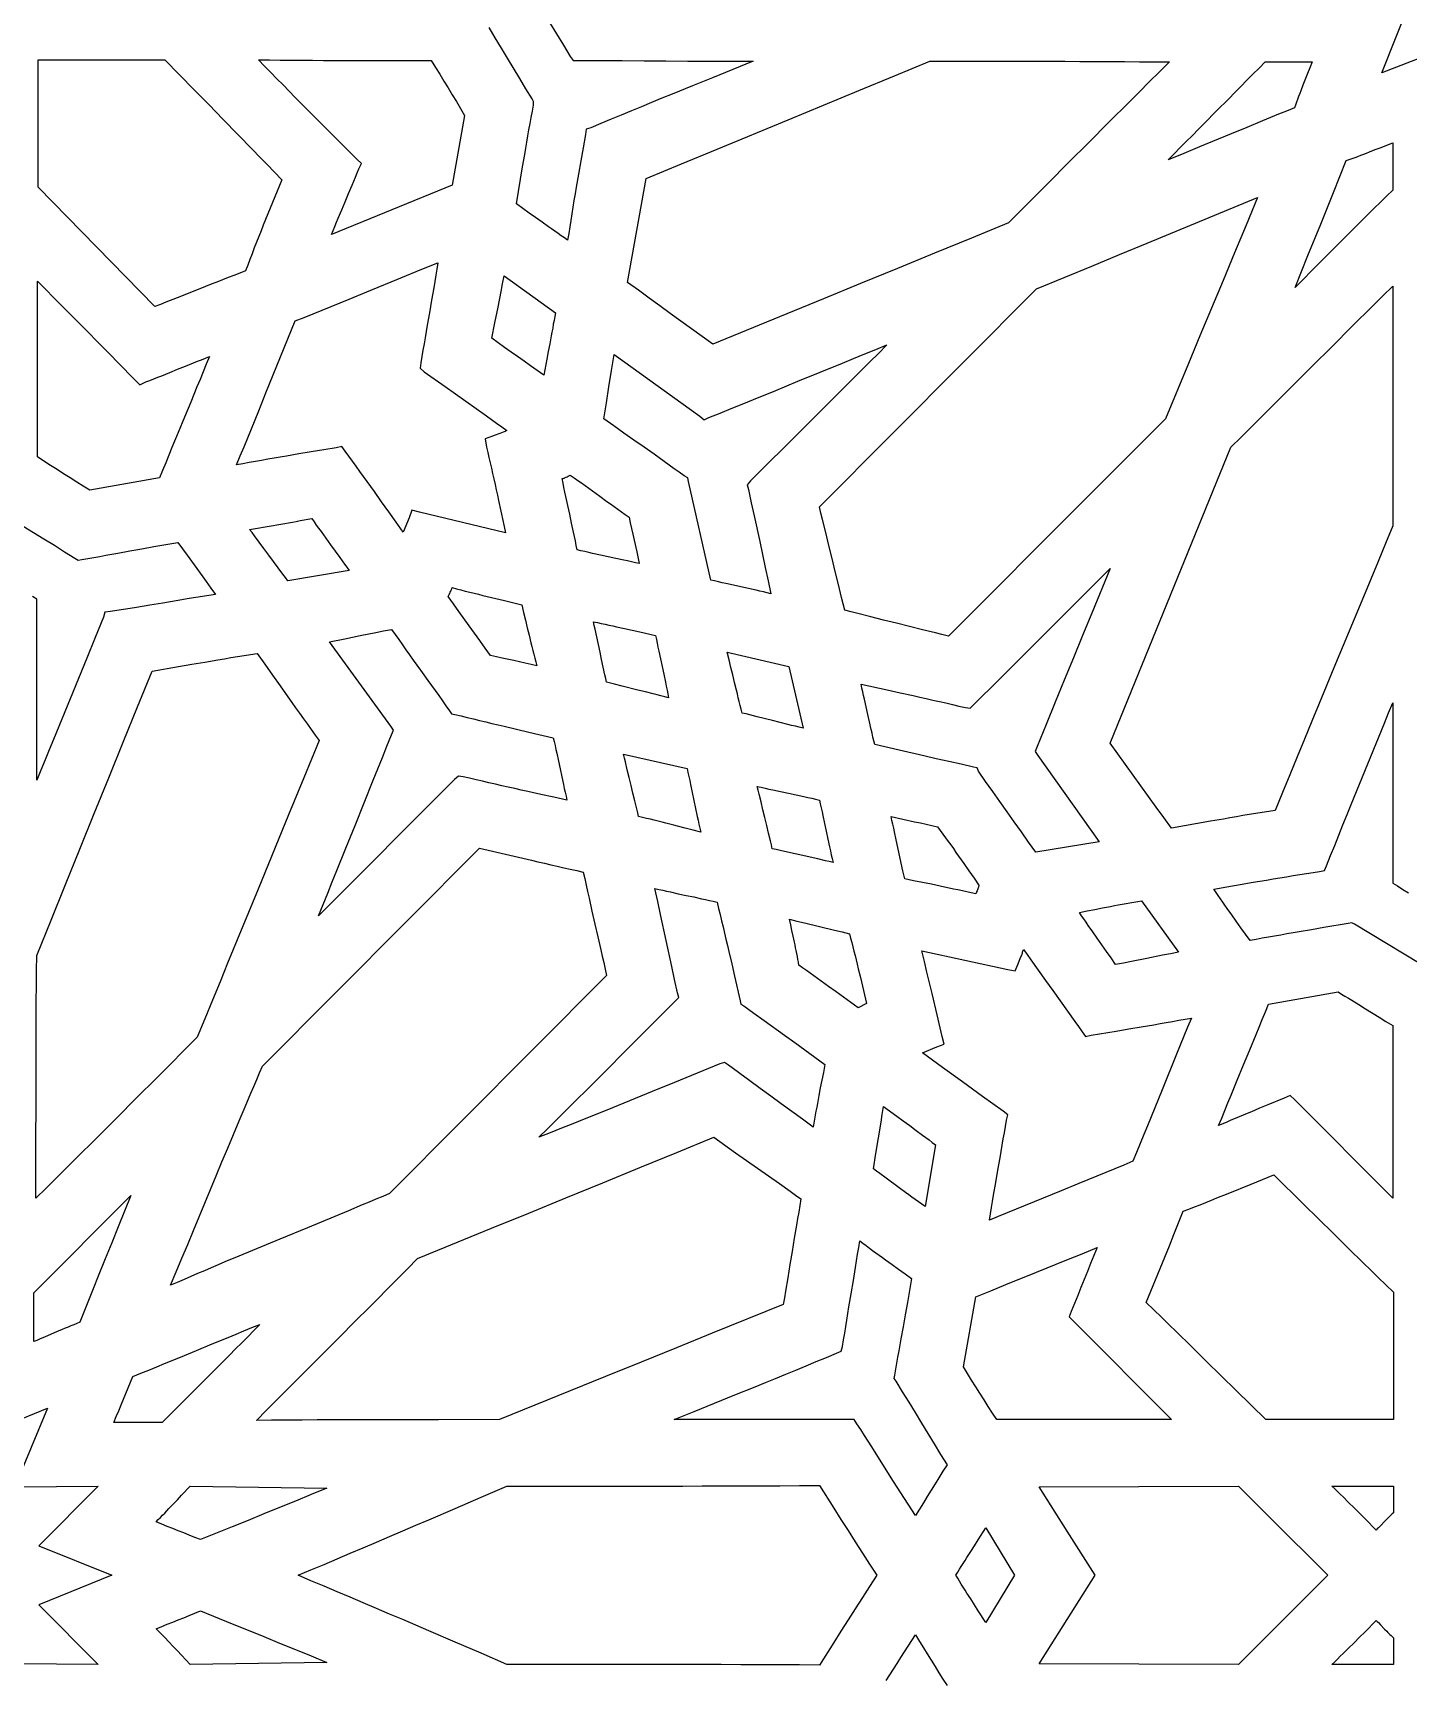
# Model space of a CAD drawing. Extents: x -500 to 500, y -1000 to 1000.
# Drawn here: x -255.4 to -23.2, y 545.5 to 823.7 of the extents above; entities that cross this region are included whole.
import ezdxf

# ---------------------------------------------------------------- set-up
doc = ezdxf.new("R2010")
doc.units = 0
doc.layers.add('LAYER_1', color=18, linetype='CONTINUOUS')

msp = doc.modelspace()

# ---------------------------------------------------------------- linework, layer by layer
at = {"layer": 'LAYER_1'}
for points in [[(-14.55, 822.07), (-27.68, 816.98), (-22.5, 830.06), (-35.98, 830.18), (-26.53, 839.67), (-37.36, 844.76), (-26.53, 849.86), (-35.98, 859.35), (-22.5, 859.47), (-27.68, 872.55), (-14.55, 867.45)], [(-168.17, 825.48), (-167, 823.58), (-165.83, 821.67), (-164.67, 819.76), (-164.21, 819.06), (-163.29, 819.06), (-161.45, 819.06), (-159.61, 819.06), (-157.77, 819.05), (-155.92, 819.05), (-152.23, 819.03), (-148.54, 819.01), (-144.85, 818.98), (-141.15, 818.97), (-139.31, 818.96), (-137.47, 818.95), (-135.63, 818.95), (-133.79, 818.95), (-137.21, 817.56), (-140.64, 816.17), (-144.07, 814.77), (-147.5, 813.38), (-149.22, 812.68), (-150.94, 811.97), (-152.65, 811.27), (-154.37, 810.56), (-156.08, 809.86), (-157.79, 809.15), (-159.5, 808.43), (-161.21, 807.72), (-162.02, 807.49), (-162.13, 806.56), (-162.52, 804.34), (-162.91, 802.11), (-163.29, 799.88), (-163.67, 797.65), (-163.86, 796.53), (-164.05, 795.41), (-164.23, 794.29), (-164.42, 793.18), (-164.6, 792.06), (-164.78, 790.95), (-164.95, 789.84), (-165.13, 788.73), (-165.67, 789.1), (-166.21, 789.48), (-166.75, 789.85), (-167.29, 790.23), (-167.83, 790.61), (-168.37, 790.99), (-169.45, 791.76), (-170.53, 792.53), (-171.61, 793.31), (-173.77, 794.87), (-173.08, 799.04), (-172.73, 801.12), (-172.37, 803.2), (-172.19, 804.25), (-172.01, 805.29), (-171.83, 806.33), (-171.65, 807.37), (-171.46, 808.41), (-171.27, 809.46), (-171.08, 810.5), (-170.89, 811.54), (-170.89, 812.12), (-171.12, 812.58), (-172.16, 814.31), (-173.19, 816.04), (-175.27, 819.47), (-176.3, 821.18), (-177.34, 822.9), (-178.38, 824.63)], [(-257.03, 740.44), (-255.28, 739.36), (-253.53, 738.27), (-251.78, 737.19), (-250.04, 736.1), (-248.31, 735.02), (-247.73, 734.67), (-247.16, 734.78), (-246.14, 734.96), (-245.13, 735.14), (-244.11, 735.32), (-243.1, 735.5), (-241.07, 735.86), (-239.04, 736.23), (-237.01, 736.6), (-234.98, 736.97), (-233.96, 737.15), (-232.94, 737.33), (-231.93, 737.5), (-230.91, 737.68), (-230.13, 736.59), (-229.34, 735.49), (-227.75, 733.28), (-226.15, 731.07), (-225.36, 729.97), (-224.58, 728.88), (-225.68, 728.71), (-226.79, 728.53), (-229, 728.17), (-231.22, 727.8), (-233.45, 727.43), (-235.67, 727.07), (-237.89, 726.7), (-239, 726.52), (-240.11, 726.34), (-241.22, 726.16), (-242.32, 725.99), (-243.24, 725.87), (-243.47, 725.06), (-244.89, 721.59), (-246.31, 718.13), (-249.12, 711.24), (-250.52, 707.8), (-251.93, 704.37), (-252.63, 702.65), (-253.34, 700.94), (-254.05, 699.22), (-254.76, 697.51), (-254.76, 727.14), (-254.76, 728.07), (-255.45, 728.53)], [(-18.47, 664.86), (-32.29, 673.2), (-32.75, 673.43), (-33.33, 673.31), (-37.48, 672.62), (-39.55, 672.26), (-41.62, 671.91), (-42.66, 671.73), (-43.7, 671.55), (-44.73, 671.36), (-45.77, 671.18), (-46.81, 670.99), (-47.85, 670.8), (-48.88, 670.61), (-49.92, 670.42), (-51.47, 672.59), (-52.25, 673.67), (-53.02, 674.76), (-53.78, 675.84), (-54.16, 676.39), (-54.54, 676.93), (-54.91, 677.47), (-55.29, 678.02), (-55.66, 678.56), (-56.03, 679.1), (-53.82, 679.49), (-51.6, 679.88), (-49.37, 680.27), (-48.26, 680.46), (-47.14, 680.65), (-46.02, 680.84), (-44.9, 681.03), (-43.78, 681.21), (-42.66, 681.4), (-41.54, 681.58), (-40.41, 681.76), (-39.29, 681.94), (-38.17, 682.11), (-37.36, 682.23), (-37.02, 683.04), (-36.32, 684.77), (-35.63, 686.5), (-34.93, 688.24), (-34.23, 689.96), (-33.53, 691.69), (-32.83, 693.41), (-31.43, 696.86), (-28.62, 703.73), (-27.23, 707.16), (-26.53, 708.87), (-25.84, 710.59), (-25.84, 680.95), (-25.84, 680.14), (-25.03, 679.68), (-24.1, 679.07), (-23.17, 678.47)], [(-266.17, 586.02), (-252.92, 591.46), (-258.45, 578.15), (-244.39, 578.27), (-254.42, 568.2), (-242.09, 563.22), (-242.1, 563.21), (-242.09, 563.21), (-254.42, 558.23), (-244.39, 548.16), (-258.45, 548.27)], [(-111.33, 545.42), (-110.09, 547.36), (-109.48, 548.33), (-108.86, 549.3), (-108.24, 550.26), (-107.62, 551.22), (-107, 552.18), (-106.37, 553.14), (-105.72, 552.05), (-105.07, 550.98), (-104.42, 549.92), (-103.77, 548.85), (-103.1, 547.79), (-102.43, 546.72), (-101.76, 545.65), (-101.07, 544.57)]]:
    msp.add_lwpolyline(points, dxfattribs=at)
for points in [[(-228.18, 814.14), (-225.72, 811.62), (-223.25, 809.09), (-220.79, 806.56), (-218.33, 804.02), (-217.1, 802.75), (-215.86, 801.48), (-214.63, 800.2), (-213.4, 798.92), (-214.18, 797.01), (-214.96, 795.1), (-215.73, 793.18), (-216.11, 792.23), (-216.5, 791.27), (-216.88, 790.3), (-217.26, 789.34), (-217.64, 788.38), (-218.02, 787.41), (-218.4, 786.44), (-218.77, 785.47), (-219.14, 784.5), (-219.51, 783.52), (-220.48, 783.15), (-221.45, 782.78), (-222.41, 782.41), (-223.38, 782.03), (-224.34, 781.65), (-225.3, 781.27), (-227.21, 780.51), (-231.03, 779), (-232.93, 778.25), (-233.88, 777.87), (-234.83, 777.5), (-254.53, 797.65), (-254.53, 819.18), (-233.1, 819.18)], [(-215.48, 819.16), (-213.65, 819.14), (-211.82, 819.13), (-209.99, 819.11), (-208.17, 819.1), (-206.34, 819.09), (-204.52, 819.08), (-202.7, 819.08), (-199.06, 819.07), (-195.43, 819.07), (-188.17, 819.06), (-187.44, 817.9), (-186.72, 816.74), (-186.01, 815.58), (-185.31, 814.43), (-184.61, 813.28), (-183.91, 812.13), (-183.22, 810.97), (-182.53, 809.8), (-184.6, 797.99), (-204.99, 789.66), (-204.71, 790.35), (-204.42, 791.05), (-204.14, 791.74), (-203.85, 792.44), (-203.27, 793.83), (-202.69, 795.22), (-202.1, 796.61), (-201.52, 797.99), (-201.24, 798.69), (-200.95, 799.38), (-200.67, 800.08), (-200.38, 800.77), (-199.92, 801.7), (-200.73, 802.39), (-204.88, 806.56), (-206.95, 808.65), (-209.02, 810.74), (-211.1, 812.84), (-213.17, 814.95), (-214.21, 816), (-215.25, 817.06), (-216.28, 818.12), (-217.32, 819.18)], [(-93.84, 818.95), (-88.79, 818.94), (-83.73, 818.93), (-81.21, 818.93), (-78.68, 818.92), (-76.15, 818.91), (-73.62, 818.9), (-71.1, 818.89), (-68.57, 818.87), (-66.04, 818.85), (-63.51, 818.83), (-65.22, 817.14), (-66.93, 815.44), (-68.63, 813.74), (-70.34, 812.04), (-73.75, 808.64), (-77.15, 805.23), (-80.55, 801.82), (-83.94, 798.42), (-90.7, 791.63), (-96.96, 789.07), (-103.21, 786.5), (-109.45, 783.94), (-115.69, 781.38), (-121.92, 778.82), (-128.14, 776.26), (-140.59, 771.14), (-142.4, 772.44), (-144.2, 773.74), (-146, 775.04), (-147.79, 776.35), (-149.58, 777.65), (-151.38, 778.95), (-153.18, 780.25), (-154.99, 781.56), (-154.21, 785.97), (-153.44, 790.35), (-152.66, 794.74), (-151.88, 799.15), (-145.88, 801.63), (-139.89, 804.1), (-127.92, 809.05), (-115.95, 814), (-109.95, 816.47), (-103.95, 818.95)], [(-39.82, 817.84), (-40.21, 816.86), (-40.98, 814.91), (-41.35, 813.95), (-41.54, 813.47), (-41.72, 812.99), (-41.9, 812.51), (-42.08, 812.03), (-42.26, 811.55), (-42.43, 811.08), (-43.77, 810.53), (-45.11, 809.99), (-46.45, 809.44), (-47.79, 808.89), (-50.46, 807.78), (-53.13, 806.68), (-58.45, 804.47), (-61.1, 803.37), (-63.74, 802.28), (-62.73, 803.32), (-61.71, 804.36), (-60.69, 805.39), (-59.66, 806.43), (-58.64, 807.46), (-57.62, 808.49), (-55.56, 810.55), (-53.51, 812.62), (-52.49, 813.65), (-51.46, 814.68), (-50.44, 815.72), (-49.42, 816.75), (-48.4, 817.79), (-47.38, 818.83), (-39.44, 818.83)], [(-25.84, 797.18), (-26.88, 796.16), (-27.91, 795.14), (-28.94, 794.12), (-29.97, 793.1), (-32.02, 791.06), (-34.08, 789.01), (-36.13, 786.95), (-38.19, 784.89), (-42.31, 780.74), (-41.23, 783.43), (-40.15, 786.11), (-37.99, 791.45), (-35.83, 796.8), (-34.75, 799.48), (-33.67, 802.16), (-33.18, 802.34), (-32.69, 802.51), (-32.19, 802.69), (-31.7, 802.88), (-31.22, 803.06), (-30.73, 803.25), (-30.24, 803.43), (-29.76, 803.62), (-28.78, 804.01), (-27.81, 804.39), (-26.83, 804.78), (-25.84, 805.17)], [(-50.6, 791.26), (-52.54, 786.6), (-54.48, 781.93), (-56.43, 777.26), (-58.37, 772.58), (-60.32, 767.89), (-64.2, 758.52), (-66.49, 756.24), (-68.78, 753.95), (-71.07, 751.67), (-73.36, 749.38), (-77.94, 744.8), (-82.52, 740.21), (-87.1, 735.62), (-91.68, 731.02), (-100.84, 721.82), (-101.94, 722.1), (-103.04, 722.38), (-105.23, 722.93), (-107.42, 723.48), (-109.6, 724.02), (-111.78, 724.56), (-113.96, 725.11), (-116.16, 725.66), (-117.25, 725.94), (-118.35, 726.22), (-118.61, 727.3), (-118.88, 728.39), (-119.41, 730.58), (-119.95, 732.77), (-120.49, 734.96), (-121.02, 737.15), (-121.56, 739.34), (-122.09, 741.52), (-122.36, 742.61), (-122.62, 743.7), (-85.98, 780.51), (-81.31, 782.43), (-76.63, 784.35), (-71.95, 786.28), (-67.27, 788.21), (-48.65, 795.91)], [(-187.19, 783.85), (-187.37, 782.79), (-187.55, 781.73), (-187.73, 780.68), (-188.09, 778.57), (-188.46, 776.46), (-188.83, 774.36), (-189.19, 772.25), (-189.37, 771.19), (-189.55, 770.13), (-189.73, 769.07), (-189.9, 768.01), (-190.01, 767.08), (-189.32, 766.51), (-185.8, 764.01), (-184.05, 762.77), (-182.31, 761.53), (-180.57, 760.29), (-178.84, 759.05), (-177.98, 758.43), (-177.11, 757.8), (-176.25, 757.18), (-175.38, 756.55), (-175.53, 756.49), (-175.69, 756.42), (-175.84, 756.36), (-175.99, 756.31), (-176.29, 756.2), (-176.59, 756.09), (-176.89, 755.98), (-177.2, 755.87), (-177.35, 755.81), (-177.5, 755.75), (-177.65, 755.69), (-177.8, 755.62), (-179.07, 755.16), (-178.84, 753.77), (-178.62, 752.88), (-178.41, 751.99), (-178.2, 751.09), (-177.99, 750.19), (-177.79, 749.29), (-177.59, 748.39), (-177.38, 747.48), (-177.18, 746.58), (-176.98, 745.67), (-176.79, 744.76), (-176.39, 742.94), (-176, 741.12), (-175.61, 739.3), (-190.13, 742.77), (-191.4, 743.12), (-191.86, 741.85), (-192.89, 739.42), (-194.1, 741.11), (-195.32, 742.82), (-196.53, 744.53), (-197.75, 746.25), (-198.36, 747.1), (-198.97, 747.96), (-199.59, 748.82), (-200.2, 749.67), (-200.82, 750.53), (-201.44, 751.38), (-202.06, 752.23), (-202.69, 753.08), (-203.26, 753.89), (-204.19, 753.66), (-206.3, 753.31), (-208.4, 752.96), (-210.5, 752.61), (-212.6, 752.25), (-213.64, 752.07), (-214.69, 751.89), (-215.74, 751.71), (-216.79, 751.52), (-217.84, 751.34), (-218.89, 751.15), (-219.95, 750.96), (-221.01, 750.76), (-220.38, 752.28), (-219.76, 753.8), (-219.14, 755.32), (-218.52, 756.84), (-217.28, 759.88), (-216.05, 762.92), (-214.82, 765.96), (-213.59, 768.99), (-212.97, 770.51), (-212.35, 772.03), (-211.72, 773.55), (-211.1, 775.07), (-209.59, 775.68), (-208.07, 776.29), (-206.56, 776.91), (-205.05, 777.52), (-202.03, 778.76), (-199.02, 779.99), (-193, 782.46), (-190.01, 783.69), (-187.02, 784.91)], [(-250.5, 777.62), (-248.43, 775.53), (-246.35, 773.44), (-244.28, 771.34), (-242.2, 769.24), (-241.17, 768.18), (-240.13, 767.12), (-239.09, 766.06), (-238.06, 765), (-237.37, 764.31), (-236.33, 764.77), (-235.66, 765.03), (-234.99, 765.29), (-234.32, 765.56), (-233.65, 765.83), (-232.31, 766.37), (-230.97, 766.91), (-229.63, 767.45), (-228.29, 767.99), (-227.62, 768.26), (-226.95, 768.53), (-226.28, 768.79), (-225.61, 769.05), (-226.13, 767.77), (-226.66, 766.49), (-227.18, 765.21), (-227.71, 763.93), (-228.76, 761.37), (-229.82, 758.81), (-230.88, 756.25), (-231.93, 753.68), (-232.46, 752.4), (-232.98, 751.12), (-233.5, 749.84), (-234.02, 748.56), (-245.78, 746.48), (-246.89, 747.17), (-248, 747.87), (-249.11, 748.57), (-250.21, 749.27), (-251.31, 749.98), (-252.42, 750.69), (-253.53, 751.42), (-254.65, 752.15), (-254.65, 781.79)], [(-167.2, 776.46), (-167.31, 775.81), (-167.42, 775.16), (-167.54, 774.51), (-167.65, 773.85), (-167.77, 773.2), (-167.89, 772.55), (-168.14, 771.24), (-168.39, 769.92), (-168.64, 768.6), (-169.16, 765.93), (-169.72, 766.32), (-170.28, 766.71), (-171.39, 767.49), (-172.49, 768.27), (-173.58, 769.05), (-174.67, 769.83), (-175.76, 770.62), (-177.92, 772.18), (-177.4, 774.78), (-176.88, 777.4), (-176.36, 780.04), (-176.1, 781.37), (-175.84, 782.71)], [(-25.84, 740.46), (-27.07, 737.46), (-28.31, 734.47), (-30.78, 728.47), (-35.75, 716.48), (-38.23, 710.47), (-39.47, 707.47), (-40.71, 704.46), (-41.95, 701.45), (-43.19, 698.44), (-44.42, 695.43), (-45.66, 692.41), (-46.76, 692.24), (-47.85, 692.06), (-48.95, 691.88), (-50.04, 691.7), (-51.14, 691.52), (-52.23, 691.33), (-53.32, 691.14), (-54.41, 690.95), (-56.59, 690.57), (-58.78, 690.18), (-63.17, 689.4), (-64.46, 691.19), (-65.76, 692.98), (-67.06, 694.78), (-68.35, 696.58), (-69.65, 698.38), (-70.94, 700.18), (-72.24, 701.97), (-73.54, 703.76), (-53.14, 753.77), (-51.44, 755.47), (-49.73, 757.16), (-46.32, 760.56), (-42.91, 763.97), (-39.49, 767.37), (-36.08, 770.78), (-32.67, 774.19), (-29.25, 777.59), (-27.55, 779.28), (-25.84, 780.98)], [(-112.66, 769.59), (-114.1, 768.16), (-116.98, 765.29), (-119.86, 762.42), (-122.73, 759.56), (-125.61, 756.69), (-128.48, 753.83), (-131.36, 750.96), (-132.81, 749.53), (-134.25, 748.1), (-134.83, 747.4), (-134.6, 746.59), (-134.12, 744.38), (-133.65, 742.18), (-132.7, 737.8), (-131.75, 733.41), (-131.27, 731.21), (-130.8, 729), (-131.42, 729.15), (-132.05, 729.3), (-132.69, 729.44), (-133.32, 729.59), (-134.59, 729.87), (-135.87, 730.15), (-137.14, 730.44), (-138.41, 730.72), (-139.04, 730.87), (-139.68, 731.01), (-140.31, 731.16), (-140.93, 731.31), (-144.74, 747.98), (-144.85, 748.56), (-145.43, 748.91), (-146.27, 749.52), (-147.12, 750.12), (-148.82, 751.34), (-150.52, 752.55), (-152.23, 753.76), (-153.93, 754.96), (-155.63, 756.15), (-157.33, 757.34), (-159.02, 758.52), (-158.59, 761.23), (-158.16, 763.96), (-157.73, 766.69), (-157.29, 769.4), (-142.78, 758.98), (-142.09, 758.4), (-141.28, 758.75), (-139.4, 759.51), (-137.52, 760.27), (-135.64, 761.04), (-133.76, 761.81), (-130, 763.34), (-126.25, 764.88), (-122.49, 766.43), (-118.73, 767.96), (-116.85, 768.73), (-114.97, 769.5), (-113.09, 770.26), (-111.21, 771.02)], [(-164.04, 748.59), (-163.42, 748.15), (-162.8, 747.71), (-162.18, 747.27), (-161.56, 746.83), (-160.95, 746.38), (-159.71, 745.49), (-158.48, 744.6), (-157.87, 744.16), (-157.25, 743.72), (-156.63, 743.28), (-156.01, 742.84), (-155.39, 742.4), (-154.76, 741.96), (-154.54, 741), (-154.33, 740.03), (-154.11, 739.05), (-153.9, 738.07), (-153.46, 736.09), (-153.03, 734.09), (-153.68, 734.24), (-154.33, 734.39), (-154.99, 734.54), (-155.64, 734.68), (-156.96, 734.97), (-158.27, 735.25), (-159.59, 735.53), (-160.91, 735.82), (-161.56, 735.96), (-162.21, 736.11), (-162.87, 736.26), (-163.52, 736.41), (-163.67, 737.16), (-163.82, 737.92), (-163.98, 738.67), (-164.14, 739.43), (-164.46, 740.93), (-164.78, 742.43), (-165.11, 743.92), (-165.43, 745.42), (-165.59, 746.18), (-165.74, 746.93), (-165.9, 747.69), (-166.05, 748.45), (-165.96, 748.47), (-165.88, 748.49), (-165.79, 748.52), (-165.7, 748.55), (-165.62, 748.58), (-165.53, 748.62), (-165.36, 748.69), (-165.19, 748.77), (-165.01, 748.85), (-164.67, 749.02)], [(-207.94, 741.17), (-207.55, 740.61), (-207.16, 740.05), (-206.76, 739.49), (-206.36, 738.94), (-205.96, 738.39), (-205.16, 737.29), (-203.57, 735.11), (-202.78, 734.02), (-202.39, 733.48), (-202, 732.93), (-212.37, 731.2), (-212.77, 731.74), (-213.18, 732.28), (-213.99, 733.37), (-214.79, 734.45), (-215.59, 735.54), (-216.39, 736.62), (-217.19, 737.71), (-218, 738.79), (-218.41, 739.34), (-218.82, 739.88), (-217.48, 740.1), (-216.16, 740.31), (-214.84, 740.54), (-214.19, 740.65), (-213.53, 740.76), (-212.88, 740.88), (-212.23, 740.99), (-211.58, 741.11), (-210.93, 741.23), (-210.28, 741.35), (-209.63, 741.48), (-208.98, 741.6), (-208.33, 741.73)], [(-76.65, 725.73), (-78.2, 721.96), (-79.74, 718.19), (-81.29, 714.42), (-82.82, 710.67), (-84.35, 706.92), (-85.86, 703.18), (-86.21, 702.37), (-85.75, 701.68), (-75.38, 687.09), (-86.09, 685.35), (-87.3, 687.05), (-88.51, 688.76), (-89.72, 690.47), (-90.93, 692.18), (-92.14, 693.9), (-93.35, 695.61), (-94.56, 697.31), (-95.77, 699.01), (-96, 699.59), (-96.58, 699.71), (-98.69, 700.19), (-100.79, 700.66), (-102.89, 701.14), (-104.97, 701.62), (-109.14, 702.57), (-113.28, 703.53), (-113.43, 704.16), (-113.58, 704.79), (-113.73, 705.43), (-113.87, 706.06), (-114.16, 707.34), (-114.44, 708.62), (-114.72, 709.9), (-115, 711.18), (-115.15, 711.82), (-115.29, 712.45), (-115.44, 713.08), (-115.59, 713.72), (-111.18, 712.76), (-108.98, 712.28), (-106.78, 711.79), (-105.67, 711.55), (-104.57, 711.3), (-103.47, 711.05), (-102.37, 710.8), (-101.27, 710.55), (-100.16, 710.3), (-99.06, 710.04), (-97.96, 709.78), (-97.15, 709.66), (-96.58, 710.24), (-95.13, 711.68), (-93.69, 713.11), (-92.25, 714.54), (-90.81, 715.97), (-87.93, 718.84), (-85.06, 721.72), (-82.18, 724.6), (-79.31, 727.48), (-73.54, 733.28)], [(-183.86, 729.84), (-183.13, 729.65), (-182.4, 729.46), (-181.66, 729.28), (-180.93, 729.09), (-180.19, 728.91), (-179.46, 728.73), (-178.72, 728.55), (-177.25, 728.19), (-175.79, 727.84), (-172.85, 727.14), (-172.55, 725.85), (-172.24, 724.56), (-171.93, 723.27), (-171.62, 721.99), (-171.31, 720.71), (-171.15, 720.07), (-170.98, 719.43), (-170.82, 718.78), (-170.65, 718.14), (-170.48, 717.49), (-170.31, 716.84), (-171.3, 717.06), (-172.28, 717.28), (-174.23, 717.71), (-176.18, 718.14), (-177.16, 718.36), (-178.15, 718.58), (-179.05, 719.83), (-179.94, 721.08), (-181.72, 723.56), (-183.49, 726.03), (-184.39, 727.28), (-185.29, 728.53), (-185.12, 728.88), (-185.03, 729.06), (-184.94, 729.24), (-184.86, 729.43), (-184.77, 729.62), (-184.69, 729.83), (-184.6, 730.04)], [(-160.1, 724.12), (-159.45, 723.98), (-158.81, 723.85), (-158.16, 723.71), (-157.51, 723.57), (-156.86, 723.43), (-155.55, 723.14), (-154.24, 722.84), (-152.93, 722.54), (-150.27, 721.93), (-150.14, 721.28), (-150, 720.63), (-149.87, 719.98), (-149.73, 719.33), (-149.45, 718.02), (-149.17, 716.71), (-148.89, 715.39), (-148.61, 714.07), (-148.48, 713.41), (-148.34, 712.74), (-148.21, 712.07), (-148.08, 711.4), (-148.73, 711.57), (-149.37, 711.74), (-150.02, 711.91), (-150.67, 712.08), (-151.97, 712.41), (-153.28, 712.73), (-155.9, 713.39), (-157.23, 713.72), (-157.89, 713.89), (-158.56, 714.06), (-158.69, 714.69), (-158.83, 715.33), (-159.1, 716.6), (-159.38, 717.88), (-159.66, 719.16), (-159.94, 720.44), (-160.21, 721.71), (-160.49, 722.99), (-160.62, 723.62), (-160.75, 724.25)], [(-194.25, 722.11), (-193.64, 721.25), (-193.03, 720.38), (-192.42, 719.52), (-191.8, 718.66), (-191.19, 717.8), (-189.96, 716.09), (-188.73, 714.37), (-188.11, 713.51), (-187.5, 712.66), (-186.89, 711.79), (-186.27, 710.93), (-185.67, 710.07), (-185.06, 709.2), (-184.71, 708.74), (-184.14, 708.62), (-183.1, 708.36), (-182.06, 708.11), (-181.03, 707.85), (-179.99, 707.6), (-178.95, 707.35), (-177.92, 707.1), (-176.88, 706.86), (-175.84, 706.61), (-173.77, 706.12), (-171.7, 705.64), (-167.55, 704.69), (-167.4, 704.03), (-167.25, 703.38), (-167.11, 702.72), (-166.96, 702.06), (-166.68, 700.74), (-166.4, 699.42), (-166.11, 698.09), (-165.83, 696.77), (-165.69, 696.11), (-165.54, 695.46), (-165.39, 694.8), (-165.24, 694.15), (-167.45, 694.63), (-169.65, 695.11), (-171.85, 695.59), (-172.95, 695.83), (-174.04, 696.08), (-175.14, 696.32), (-176.23, 696.57), (-177.33, 696.81), (-178.42, 697.06), (-179.5, 697.32), (-180.59, 697.57), (-181.67, 697.83), (-182.76, 698.09), (-183.56, 698.2), (-184.25, 697.62), (-207.18, 674.59), (-206.4, 676.5), (-205.63, 678.41), (-204.86, 680.32), (-204.09, 682.23), (-202.55, 686.05), (-201.02, 689.87), (-199.48, 693.69), (-197.95, 697.51), (-197.18, 699.42), (-196.4, 701.33), (-195.63, 703.24), (-194.85, 705.15), (-194.51, 705.96), (-194.97, 706.65), (-205.34, 720.89), (-202.74, 721.41), (-200.14, 721.93), (-197.51, 722.46), (-196.19, 722.72), (-194.85, 722.98)], [(-216.25, 717.1), (-214.96, 715.26), (-213.66, 713.42), (-212.35, 711.57), (-211.7, 710.65), (-211.04, 709.73), (-210.38, 708.81), (-209.72, 707.89), (-209.06, 706.97), (-208.4, 706.05), (-207.73, 705.14), (-207.07, 704.22), (-209.65, 697.93), (-212.23, 691.65), (-217.38, 679.12), (-219.95, 672.86), (-222.52, 666.6), (-223.81, 663.47), (-225.1, 660.35), (-226.39, 657.22), (-227.69, 654.1), (-234.5, 647.26), (-237.89, 643.85), (-241.28, 640.45), (-244.67, 637.05), (-248.07, 633.66), (-249.77, 631.97), (-251.47, 630.28), (-253.17, 628.58), (-254.88, 626.89), (-254.88, 637.14), (-254.87, 642.26), (-254.86, 647.38), (-254.86, 649.94), (-254.85, 652.5), (-254.84, 655.06), (-254.83, 657.63), (-254.82, 660.19), (-254.8, 662.75), (-254.78, 665.31), (-254.76, 667.87), (-252.34, 673.87), (-249.91, 679.87), (-247.47, 685.88), (-245.03, 691.89), (-242.59, 697.91), (-240.15, 703.91), (-237.72, 709.92), (-235.29, 715.91), (-230.82, 716.69), (-228.59, 717.08), (-226.38, 717.46), (-224.17, 717.84), (-223.06, 718.03), (-221.96, 718.21), (-220.86, 718.39), (-219.75, 718.57), (-218.65, 718.75), (-217.55, 718.92)], [(-127.8, 716.73), (-125.38, 706.31), (-126.03, 706.46), (-126.68, 706.62), (-127.32, 706.77), (-127.97, 706.93), (-129.26, 707.25), (-130.55, 707.58), (-133.11, 708.23), (-134.38, 708.54), (-135.01, 708.7), (-135.64, 708.85), (-135.81, 709.5), (-135.98, 710.15), (-136.14, 710.8), (-136.31, 711.44), (-136.47, 712.08), (-136.63, 712.72), (-136.95, 714), (-137.26, 715.29), (-137.56, 716.57), (-137.87, 717.86), (-138.17, 719.16)], [(-144.97, 699.48), (-144.82, 698.8), (-144.67, 698.13), (-144.52, 697.46), (-144.38, 696.78), (-144.1, 695.44), (-143.82, 694.09), (-143.53, 692.75), (-143.25, 691.4), (-143.11, 690.73), (-142.96, 690.06), (-142.81, 689.38), (-142.66, 688.71), (-143.96, 689.06), (-145.26, 689.4), (-146.56, 689.75), (-147.21, 689.92), (-147.86, 690.08), (-148.52, 690.25), (-149.17, 690.42), (-149.83, 690.58), (-150.49, 690.74), (-151.15, 690.9), (-151.81, 691.06), (-152.48, 691.22), (-153.15, 691.37), (-153.3, 692.02), (-153.45, 692.68), (-153.77, 694), (-154.09, 695.32), (-154.41, 696.64), (-154.74, 697.96), (-155.06, 699.28), (-155.37, 700.6), (-155.53, 701.25), (-155.68, 701.91)], [(-132.45, 696.32), (-131.8, 696.17), (-131.15, 696.02), (-130.49, 695.88), (-129.18, 695.59), (-127.86, 695.31), (-126.54, 695.03), (-125.23, 694.74), (-124.57, 694.6), (-123.92, 694.45), (-123.27, 694.3), (-122.62, 694.15), (-122.47, 693.5), (-122.32, 692.84), (-122.17, 692.19), (-122.03, 691.53), (-121.75, 690.21), (-121.46, 688.88), (-121.18, 687.56), (-120.9, 686.24), (-120.76, 685.58), (-120.61, 684.92), (-120.46, 684.27), (-120.31, 683.62), (-120.96, 683.77), (-121.6, 683.91), (-122.89, 684.21), (-124.16, 684.49), (-125.44, 684.77), (-126.71, 685.06), (-127.99, 685.34), (-129.27, 685.63), (-129.92, 685.78), (-130.57, 685.93), (-130.72, 686.58), (-130.87, 687.24), (-131.19, 688.55), (-131.51, 689.88), (-131.83, 691.2), (-132.16, 692.52), (-132.48, 693.84), (-132.79, 695.16), (-132.95, 695.81), (-133.1, 696.47)], [(-108.53, 690.94), (-106.56, 690.5), (-105.58, 690.29), (-104.61, 690.07), (-103.64, 689.85), (-102.68, 689.64), (-102.23, 689.03), (-101.78, 688.42), (-101.34, 687.8), (-100.89, 687.18), (-100.45, 686.57), (-100.01, 685.95), (-99.57, 685.32), (-99.13, 684.7), (-98.69, 684.08), (-98.26, 683.45), (-97.39, 682.2), (-96.52, 680.94), (-95.66, 679.68), (-95.7, 679.59), (-95.74, 679.51), (-95.78, 679.42), (-95.81, 679.33), (-95.88, 679.16), (-95.95, 678.99), (-96.01, 678.81), (-96.08, 678.64), (-96.11, 678.55), (-96.15, 678.46), (-96.19, 678.38), (-96.23, 678.29), (-96.99, 678.46), (-97.74, 678.63), (-98.49, 678.8), (-99.24, 678.97), (-99.99, 679.13), (-100.73, 679.29), (-101.48, 679.45), (-102.22, 679.61), (-103.72, 679.92), (-105.21, 680.23), (-106.71, 680.53), (-108.22, 680.84), (-108.37, 681.51), (-108.51, 682.18), (-108.8, 683.51), (-109.37, 686.15), (-109.65, 687.46), (-109.93, 688.77), (-110.08, 689.42), (-110.22, 690.07), (-110.37, 690.72), (-110.52, 691.37)], [(-175.6, 685.01), (-173.42, 684.49), (-171.24, 683.98), (-170.14, 683.72), (-169.05, 683.47), (-167.96, 683.22), (-166.87, 682.97), (-165.77, 682.72), (-164.68, 682.48), (-163.58, 682.24), (-162.48, 682), (-162.24, 680.89), (-162, 679.79), (-161.76, 678.69), (-161.51, 677.59), (-161.02, 675.4), (-160.52, 673.21), (-160.02, 671.03), (-159.53, 668.86), (-159.29, 667.77), (-159.04, 666.69), (-158.8, 665.6), (-158.56, 664.51), (-195.2, 627.7), (-196.34, 627.21), (-197.49, 626.73), (-198.64, 626.24), (-199.79, 625.76), (-202.1, 624.79), (-204.41, 623.83), (-206.73, 622.87), (-209.05, 621.91), (-213.69, 619.99), (-216.01, 619.03), (-218.33, 618.06), (-220.65, 617.1), (-222.97, 616.13), (-224.12, 615.64), (-225.28, 615.15), (-226.43, 614.66), (-227.59, 614.17), (-228.74, 613.68), (-229.89, 613.18), (-231.04, 612.69), (-232.18, 612.19), (-231.21, 614.49), (-230.24, 616.8), (-229.27, 619.11), (-228.31, 621.43), (-224.45, 630.71), (-223.48, 633.03), (-222.51, 635.35), (-221.54, 637.67), (-220.56, 639.99), (-219.59, 642.31), (-218.61, 644.62), (-218.11, 645.78), (-217.62, 646.93), (-217.12, 648.08), (-216.63, 649.23), (-179.99, 686.05)], [(-149.73, 679.07), (-149.08, 678.92), (-148.43, 678.77), (-147.77, 678.63), (-146.46, 678.34), (-145.14, 678.06), (-143.82, 677.78), (-142.51, 677.49), (-141.85, 677.35), (-141.2, 677.2), (-140.55, 677.05), (-139.9, 676.9), (-139.64, 675.86), (-139.38, 674.82), (-139.13, 673.78), (-138.88, 672.73), (-138.63, 671.69), (-138.39, 670.65), (-138.14, 669.61), (-137.9, 668.57), (-137.41, 666.48), (-136.93, 664.4), (-135.98, 660.23), (-135.87, 659.65), (-135.4, 659.42), (-134.54, 658.79), (-133.68, 658.17), (-131.95, 656.92), (-128.51, 654.44), (-126.79, 653.2), (-125.94, 652.59), (-125.08, 651.96), (-124.23, 651.34), (-123.38, 650.72), (-122.54, 650.09), (-121.69, 649.46), (-121.95, 648.16), (-122.21, 646.86), (-122.47, 645.55), (-122.72, 644.24), (-122.84, 643.58), (-122.96, 642.92), (-123.08, 642.26), (-123.2, 641.6), (-123.32, 640.94), (-123.43, 640.27), (-123.54, 639.6), (-123.65, 638.93), (-124.56, 639.58), (-125.46, 640.23), (-127.26, 641.53), (-129.05, 642.84), (-130.84, 644.14), (-132.62, 645.44), (-134.39, 646.74), (-137.94, 649.35), (-138.63, 649.81), (-139.44, 649.58), (-143.24, 648.02), (-147.06, 646.46), (-150.88, 644.9), (-154.7, 643.34), (-158.53, 641.79), (-162.35, 640.25), (-164.25, 639.48), (-166.16, 638.72), (-168.07, 637.95), (-169.97, 637.19), (-168.52, 638.63), (-167.08, 640.06), (-165.64, 641.49), (-164.2, 642.93), (-161.32, 645.79), (-158.45, 648.67), (-155.57, 651.55), (-152.7, 654.43), (-146.93, 660.23), (-146.35, 660.81), (-146.58, 661.62), (-147.06, 663.83), (-147.53, 666.03), (-148.48, 670.42), (-149.43, 674.81), (-149.91, 677.01), (-150.38, 679.22)], [(-62.02, 668.45), (-63.35, 668.19), (-64.68, 667.93), (-67.32, 667.41), (-69.95, 666.89), (-71.28, 666.63), (-72.62, 666.37), (-73.39, 667.49), (-74.17, 668.6), (-75.71, 670.81), (-76.48, 671.9), (-77.23, 672.99), (-77.61, 673.54), (-77.98, 674.08), (-78.35, 674.62), (-78.72, 675.16), (-77.42, 675.42), (-76.11, 675.68), (-74.8, 675.94), (-73.48, 676.19), (-72.82, 676.32), (-72.16, 676.44), (-71.5, 676.56), (-70.85, 676.68), (-70.19, 676.8), (-69.54, 676.91), (-68.89, 677.02), (-68.24, 677.13)], [(-126.43, 673.7), (-125.16, 673.4), (-122.62, 672.79), (-120.07, 672.18), (-118.8, 671.88), (-117.55, 671.58), (-117.35, 670.84), (-117.16, 670.1), (-116.98, 669.36), (-116.79, 668.62), (-116.61, 667.89), (-116.42, 667.15), (-116.24, 666.41), (-116.06, 665.67), (-115.71, 664.2), (-115.36, 662.72), (-114.67, 659.77), (-116.05, 659.07), (-116.68, 659.53), (-117.3, 659.98), (-118.56, 660.88), (-119.81, 661.77), (-121.06, 662.66), (-122.31, 663.55), (-123.57, 664.45), (-124.82, 665.34), (-125.45, 665.8), (-126.07, 666.25), (-126.16, 666.75), (-126.25, 667.24), (-126.34, 667.74), (-126.44, 668.23), (-126.53, 668.72), (-126.63, 669.2), (-126.73, 669.69), (-126.84, 670.17), (-127.04, 671.14), (-127.26, 672.1), (-127.47, 673.05), (-127.69, 674.01)], [(-87.54, 668.05), (-86.92, 667.18), (-85.68, 665.44), (-84.45, 663.7), (-83.21, 661.97), (-81.98, 660.23), (-80.75, 658.49), (-79.51, 656.76), (-78.89, 655.89), (-78.26, 655.02), (-77.68, 654.21), (-76.76, 654.44), (-72.53, 655.14), (-70.41, 655.49), (-68.29, 655.85), (-67.24, 656.03), (-66.18, 656.21), (-65.12, 656.39), (-64.06, 656.58), (-63, 656.76), (-61.94, 656.95), (-60.89, 657.14), (-59.83, 657.34), (-60.45, 655.82), (-61.08, 654.3), (-62.32, 651.26), (-64.78, 645.2), (-66.01, 642.17), (-66.63, 640.66), (-67.25, 639.15), (-67.87, 637.65), (-68.49, 636.14), (-69.11, 634.64), (-69.73, 633.14), (-71.25, 632.51), (-72.76, 631.89), (-74.27, 631.26), (-75.78, 630.64), (-78.81, 629.4), (-81.83, 628.16), (-84.86, 626.93), (-87.88, 625.69), (-89.39, 625.06), (-90.9, 624.44), (-92.42, 623.81), (-93.93, 623.19), (-93.76, 624.25), (-93.58, 625.31), (-93.4, 626.37), (-93.22, 627.42), (-92.86, 629.53), (-92.49, 631.64), (-92.12, 633.74), (-91.76, 635.85), (-91.58, 636.91), (-91.4, 637.96), (-91.22, 639.02), (-91.05, 640.09), (-90.82, 641.01), (-91.62, 641.59), (-93.35, 642.85), (-95.06, 644.09), (-96.77, 645.33), (-98.47, 646.56), (-101.85, 649), (-105.22, 651.43), (-102.8, 652.47), (-101.53, 652.94), (-101.88, 654.21), (-102.74, 657.86), (-103.61, 661.49), (-104.04, 663.3), (-104.47, 665.1), (-104.9, 666.9), (-105.33, 668.68), (-90.82, 665.56), (-89.55, 665.32), (-89.09, 666.48), (-88.83, 667.09), (-88.71, 667.39), (-88.59, 667.7), (-88.53, 667.85), (-88.47, 668), (-88.41, 668.15), (-88.36, 668.31), (-88.31, 668.46), (-88.26, 668.61), (-88.21, 668.76), (-88.17, 668.91)], [(-34.47, 661.39), (-33.89, 661.04), (-33.31, 660.68), (-32.73, 660.33), (-31.56, 659.62), (-30.41, 658.9), (-28.11, 657.47), (-26.97, 656.76), (-25.84, 656.06), (-25.84, 626.89), (-42.43, 643.56), (-43.12, 644.25), (-44.16, 643.79), (-46.92, 642.66), (-48.31, 642.09), (-49.69, 641.52), (-50.38, 641.23), (-51.07, 640.94), (-51.76, 640.65), (-52.45, 640.36), (-53.14, 640.06), (-53.84, 639.76), (-54.53, 639.46), (-55.22, 639.16), (-54.7, 640.44), (-54.18, 641.72), (-53.65, 643), (-53.13, 644.28), (-52.07, 646.85), (-51.01, 649.41), (-49.96, 651.97), (-48.9, 654.53), (-48.37, 655.81), (-47.85, 657.09), (-47.33, 658.37), (-46.81, 659.65), (-35.06, 661.74)], [(-109.56, 640.77), (-108.46, 639.96), (-107.37, 639.16), (-106.28, 638.36), (-105.19, 637.55), (-104.65, 637.15), (-104.11, 636.74), (-103.57, 636.33), (-103.03, 635.92), (-104.76, 625.5), (-105.32, 625.89), (-105.88, 626.29), (-106.43, 626.68), (-106.99, 627.08), (-107.54, 627.48), (-108.09, 627.88), (-109.18, 628.68), (-111.35, 630.29), (-112.43, 631.08), (-112.97, 631.48), (-113.51, 631.87), (-113.08, 634.47), (-112.65, 637.09), (-112.22, 639.73), (-112, 641.06), (-111.79, 642.4)], [(-136.76, 634.59), (-134.91, 633.29), (-133.06, 631.98), (-131.21, 630.68), (-129.38, 629.38), (-127.55, 628.08), (-126.64, 627.43), (-125.73, 626.77), (-125.92, 625.67), (-126.11, 624.56), (-126.3, 623.45), (-126.49, 622.34), (-126.86, 620.13), (-127.22, 617.9), (-127.59, 615.68), (-127.96, 613.44), (-128.34, 611.2), (-128.53, 610.07), (-128.72, 608.95), (-140.73, 604.08), (-146.73, 601.65), (-152.73, 599.22), (-158.72, 596.79), (-164.71, 594.36), (-170.68, 591.93), (-176.65, 589.5), (-186.91, 589.49), (-192.04, 589.49), (-197.16, 589.48), (-199.72, 589.48), (-202.28, 589.47), (-204.84, 589.46), (-207.4, 589.45), (-209.96, 589.43), (-212.53, 589.42), (-215.1, 589.4), (-217.66, 589.38), (-215.96, 591.09), (-214.25, 592.81), (-210.84, 596.22), (-204.03, 603.04), (-200.63, 606.45), (-198.93, 608.16), (-197.23, 609.86), (-195.54, 611.57), (-193.85, 613.28), (-192.16, 614.99), (-190.48, 616.7), (-177.95, 621.82), (-171.69, 624.39), (-165.43, 626.95), (-159.18, 629.51), (-152.94, 632.07), (-146.7, 634.63), (-140.47, 637.19)], [(-40.87, 625.88), (-38.36, 623.4), (-35.85, 620.93), (-33.33, 618.45), (-30.8, 615.98), (-29.54, 614.74), (-28.27, 613.5), (-27, 612.27), (-25.72, 611.03), (-25.72, 589.5), (-47.27, 589.5), (-52.28, 594.45), (-54.79, 596.92), (-57.31, 599.39), (-59.83, 601.87), (-62.35, 604.34), (-63.62, 605.58), (-64.89, 606.82), (-66.16, 608.06), (-67.43, 609.29), (-65.88, 613.12), (-65.1, 615.03), (-64.32, 616.95), (-63.54, 618.87), (-62.76, 620.8), (-61.99, 622.74), (-61.21, 624.69), (-60.26, 625.06), (-59.31, 625.43), (-58.36, 625.81), (-57.41, 626.19), (-56.45, 626.57), (-55.5, 626.95), (-53.59, 627.71), (-49.75, 629.26), (-47.83, 630.04), (-45.89, 630.83)], [(-239.94, 624.7), (-241.02, 622.04), (-242.1, 619.37), (-243.18, 616.69), (-244.26, 614), (-245.34, 611.32), (-247.5, 605.94), (-248, 605.74), (-248.49, 605.54), (-248.98, 605.34), (-249.47, 605.14), (-249.96, 604.93), (-250.44, 604.73), (-251.41, 604.32), (-253.32, 603.49), (-254.27, 603.09), (-254.75, 602.89), (-255.22, 602.69), (-255.22, 610.91), (-238.86, 627.35)], [(-115.28, 619.3), (-114.73, 618.89), (-114.19, 618.49), (-113.64, 618.08), (-113.09, 617.68), (-112.54, 617.28), (-111.99, 616.88), (-111.44, 616.49), (-110.34, 615.7), (-109.24, 614.91), (-108.15, 614.13), (-107.06, 613.34), (-107.24, 612.32), (-107.41, 611.3), (-107.59, 610.28), (-107.77, 609.26), (-108.14, 607.22), (-108.5, 605.18), (-108.87, 603.14), (-109.23, 601.1), (-109.41, 600.08), (-109.59, 599.06), (-109.77, 598.04), (-109.94, 597.02), (-110.06, 596.44), (-109.71, 595.98), (-108.63, 594.2), (-107.55, 592.44), (-106.47, 590.68), (-105.39, 588.92), (-104.31, 587.16), (-103.23, 585.4), (-102.15, 583.63), (-101.07, 581.86), (-101.76, 580.78), (-102.43, 579.7), (-103.1, 578.64), (-103.77, 577.57), (-104.42, 576.51), (-105.07, 575.44), (-105.72, 574.37), (-106.37, 573.29), (-107, 574.25), (-107.62, 575.2), (-108.24, 576.17), (-108.86, 577.13), (-109.48, 578.1), (-110.09, 579.06), (-111.33, 581), (-113.79, 584.9), (-115.03, 586.85), (-115.65, 587.83), (-116.28, 588.8), (-116.74, 589.5), (-147.16, 589.5), (-143.74, 590.89), (-140.31, 592.28), (-136.88, 593.67), (-133.45, 595.07), (-131.73, 595.77), (-130.01, 596.47), (-128.3, 597.18), (-126.58, 597.88), (-124.87, 598.59), (-123.15, 599.3), (-121.44, 600.01), (-119.74, 600.73), (-118.93, 601.07), (-118.7, 601.88), (-118.53, 602.99), (-118.35, 604.1), (-118.17, 605.21), (-117.99, 606.31), (-117.63, 608.53), (-117.26, 610.75), (-116.89, 612.98), (-116.53, 615.22), (-116.35, 616.34), (-116.17, 617.46), (-115.99, 618.58), (-115.82, 619.71)], [(-76.01, 617.88), (-76.28, 617.21), (-76.56, 616.54), (-76.83, 615.86), (-77.37, 614.52), (-77.92, 613.17), (-78.46, 611.83), (-79, 610.48), (-79.27, 609.81), (-79.55, 609.13), (-79.82, 608.46), (-80.1, 607.79), (-80.45, 606.86), (-79.76, 606.17), (-63.17, 589.5), (-92.66, 589.5), (-93.39, 590.62), (-94.11, 591.74), (-94.82, 592.85), (-95.53, 593.95), (-96.23, 595.06), (-96.92, 596.17), (-97.62, 597.29), (-98.31, 598.41), (-96.23, 610.22), (-93.68, 611.26), (-91.12, 612.3), (-85.98, 614.39), (-80.84, 616.47), (-78.28, 617.51), (-75.73, 618.55)], [(-218.11, 604.55), (-219.12, 603.51), (-220.15, 602.47), (-221.17, 601.44), (-222.2, 600.41), (-223.22, 599.37), (-225.28, 597.31), (-229.42, 593.18), (-231.49, 591.11), (-232.53, 590.07), (-233.56, 589.03), (-241.74, 589.03), (-241.32, 590.03), (-240.9, 591.01), (-240.49, 591.99), (-240.09, 592.96), (-239.69, 593.92), (-239.3, 594.88), (-238.52, 596.79), (-237.18, 597.33), (-235.84, 597.88), (-234.5, 598.43), (-233.16, 598.98), (-230.48, 600.08), (-227.8, 601.19), (-225.12, 602.3), (-222.45, 603.4), (-221.11, 603.95), (-219.77, 604.5), (-218.43, 605.04), (-217.09, 605.59)], [(-205.8, 577.92), (-208.44, 576.83), (-211.09, 575.75), (-213.75, 574.66), (-216.41, 573.58), (-219.08, 572.49), (-221.76, 571.41), (-227.11, 569.24), (-228.06, 569.62), (-229, 570), (-229.93, 570.37), (-230.86, 570.74), (-231.79, 571.11), (-232.72, 571.48), (-233.66, 571.86), (-234.6, 572.25), (-234.23, 572.62), (-233.87, 572.99), (-233.51, 573.36), (-233.15, 573.73), (-232.43, 574.47), (-231.72, 575.21), (-231.01, 575.97), (-230.29, 576.72), (-228.84, 578.27)], [(-120.2, 574.56), (-118.99, 572.66), (-117.78, 570.76), (-116.57, 568.86), (-115.36, 566.97), (-114.15, 565.09), (-112.94, 563.21), (-114.15, 561.34), (-115.36, 559.45), (-116.57, 557.56), (-117.78, 555.67), (-118.99, 553.77), (-120.2, 551.86), (-122.62, 548.04), (-125.97, 548.06), (-129.3, 548.08), (-132.61, 548.1), (-135.9, 548.11), (-139.18, 548.12), (-142.44, 548.13), (-145.7, 548.14), (-148.96, 548.14), (-155.48, 548.15), (-162.03, 548.16), (-175.38, 548.16), (-179.73, 550.03), (-184.12, 551.93), (-188.53, 553.82), (-190.75, 554.78), (-192.97, 555.73), (-195.19, 556.67), (-197.41, 557.62), (-199.62, 558.56), (-201.84, 559.5), (-204.05, 560.44), (-206.25, 561.37), (-208.45, 562.29), (-210.64, 563.21), (-210.63, 563.21), (-210.64, 563.22), (-208.45, 564.13), (-206.25, 565.06), (-204.05, 565.99), (-201.84, 566.92), (-199.62, 567.86), (-197.41, 568.8), (-195.19, 569.75), (-192.97, 570.7), (-190.75, 571.65), (-188.53, 572.6), (-184.12, 574.5), (-179.73, 576.39), (-175.38, 578.27), (-162.03, 578.27), (-155.48, 578.27), (-148.96, 578.28), (-145.7, 578.29), (-142.44, 578.3), (-139.18, 578.31), (-135.9, 578.32), (-132.61, 578.33), (-129.3, 578.34), (-125.97, 578.36), (-122.62, 578.38)], [(-44.33, 570.74), (-39.14, 565.57), (-36.79, 563.21), (-39.14, 560.86), (-44.33, 555.68), (-51.88, 548.16), (-85.52, 548.27), (-80.8, 555.74), (-76.07, 563.21), (-80.8, 570.68), (-85.52, 578.15), (-51.88, 578.27)], [(-25.72, 573.75), (-25.92, 573.58), (-26.11, 573.4), (-26.3, 573.22), (-26.48, 573.04), (-26.67, 572.86), (-26.85, 572.67), (-27.21, 572.31), (-27.91, 571.57), (-28.26, 571.21), (-28.43, 571.03), (-28.6, 570.86), (-30.49, 572.75), (-31.42, 573.68), (-32.35, 574.61), (-33.28, 575.53), (-34.21, 576.44), (-34.68, 576.9), (-35.15, 577.36), (-35.62, 577.81), (-36.09, 578.27), (-25.72, 578.27)], [(-92.09, 567.21), (-89.67, 563.21), (-92.09, 559.21), (-94.51, 555.22), (-95.8, 557.22), (-96.44, 558.21), (-97.08, 559.21), (-97.72, 560.21), (-98.03, 560.71), (-98.34, 561.21), (-98.66, 561.71), (-98.96, 562.21), (-99.27, 562.71), (-99.57, 563.21), (-99.27, 563.72), (-98.96, 564.22), (-98.66, 564.72), (-98.34, 565.21), (-98.03, 565.71), (-97.72, 566.21), (-97.08, 567.21), (-96.44, 568.21), (-95.8, 569.21), (-94.51, 571.21)], [(-221.76, 555.02), (-219.08, 553.93), (-216.41, 552.85), (-213.75, 551.76), (-211.09, 550.68), (-208.44, 549.59), (-205.8, 548.5), (-228.84, 548.16), (-230.29, 549.7), (-231.01, 550.46), (-231.72, 551.21), (-232.43, 551.96), (-233.15, 552.7), (-233.51, 553.07), (-233.87, 553.44), (-234.23, 553.81), (-234.6, 554.18), (-233.66, 554.56), (-232.72, 554.94), (-231.79, 555.31), (-230.86, 555.68), (-229.93, 556.05), (-229, 556.42), (-228.06, 556.8), (-227.11, 557.19)], [(-28.43, 555.39), (-28.26, 555.21), (-27.91, 554.85), (-27.21, 554.12), (-26.85, 553.75), (-26.67, 553.57), (-26.48, 553.38), (-26.3, 553.2), (-26.11, 553.02), (-25.92, 552.85), (-25.72, 552.67), (-25.72, 548.16), (-36.09, 548.16), (-35.62, 548.61), (-35.15, 549.07), (-34.68, 549.53), (-34.21, 549.98), (-33.28, 550.9), (-32.35, 551.82), (-31.42, 552.74), (-30.49, 553.68), (-28.6, 555.57)]]:
    msp.add_lwpolyline(points, close=True, dxfattribs=at)

doc.saveas('drawing.dxf')
